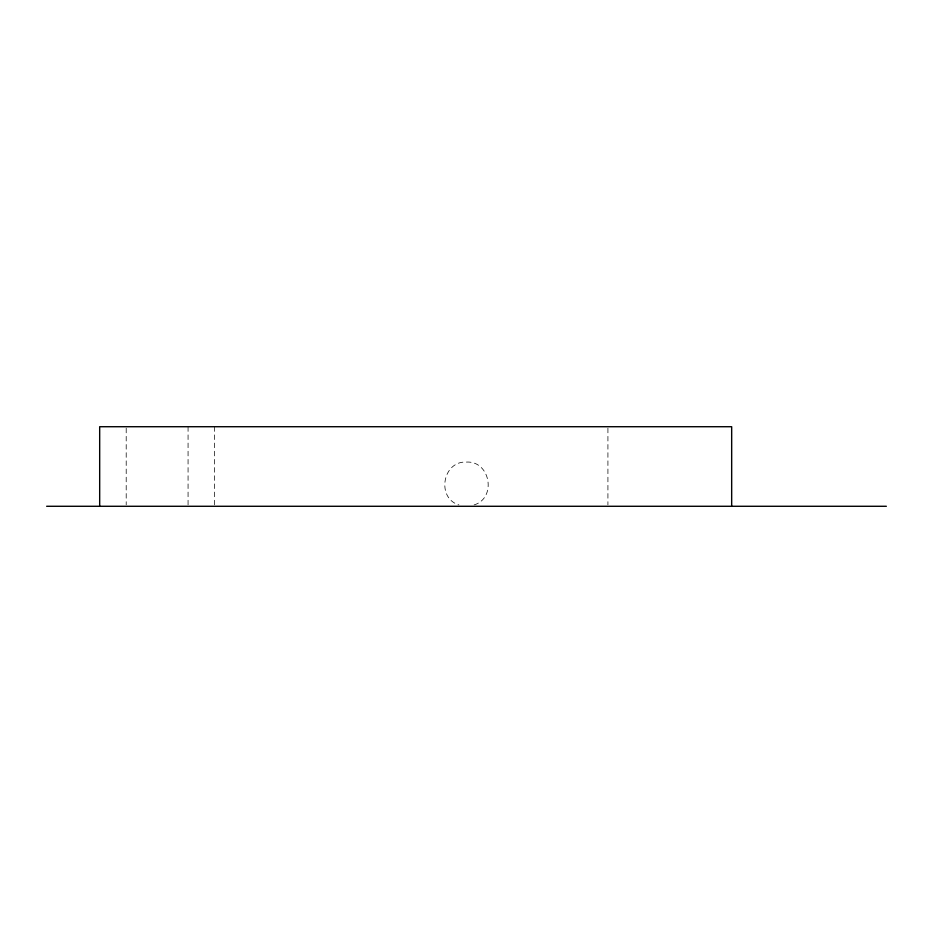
<?xml version="1.0" encoding="UTF-8"?>
<svg xmlns="http://www.w3.org/2000/svg" width="933" height="933" viewBox="0 0 933 933"><rect width="100%" height="100%" fill="white"/><g stroke="black" fill="none" stroke-linecap="round" stroke-linejoin="round"><path stroke-width="0.7" stroke-dasharray="4.67 3.5" d="M474.092 504.928C496.892 498.024 490.35 460.715 466.5 462.08C442.65 460.715 436.108 498.024 458.908 504.928M607.919 428.165L607.919 504.835M214.59 426.719L214.59 504.835M188.069 426.719L188.069 504.835M126.2 428.165L126.2 504.835"/><path stroke-width="1.4" d="M46.65 506.281L886.35 506.281M731.67 506.281L731.67 426.719L99.679 426.719L99.679 506.281"/></g></svg>
